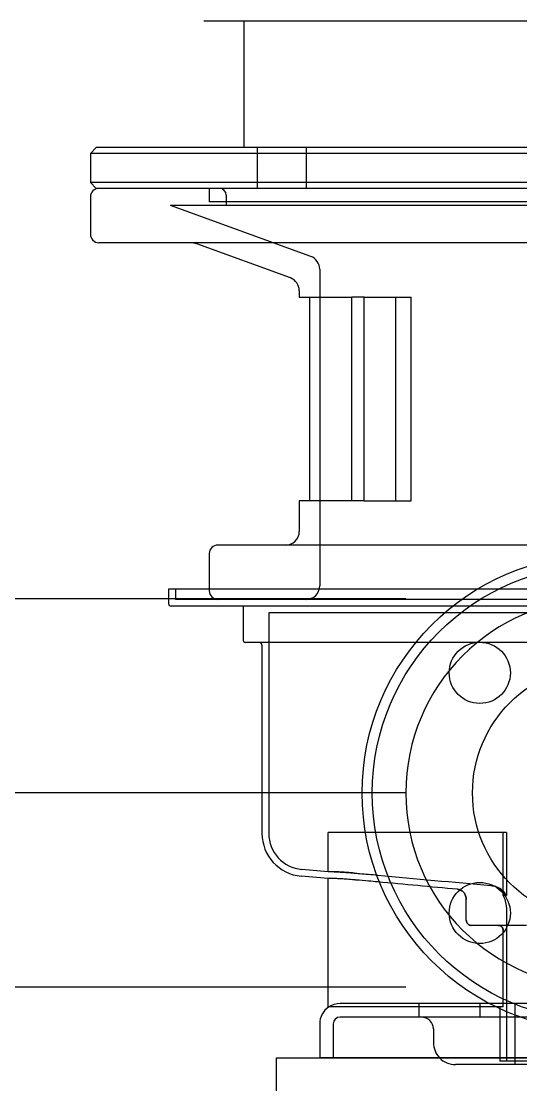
# Model space of a CAD drawing. Extents: x -32000 to 416743, y -254124 to 144214.
# Drawn here: x 256674.6 to 256821.7, y 74421.9 to 74735 of the extents above; entities that cross this region are included whole.
import ezdxf

# ---------------------------------------------------------------- set-up
doc = ezdxf.new("R2010")
doc.units = 0
doc.header["$LTSCALE"] = 10
doc.layers.add('XFM1Q40$0$COL', color=1, linetype='Continuous')
doc.layers.add('XFM1Q40$0$M-EQPM-MAU', color=22, linetype='Continuous')

# ---------------------------------------------------------------- blocks, each defined once
blk = doc.blocks.new('XFM1Q40$0$A$C6DF15AF1')
at = {"layer": 'XFM1Q40$0$M-EQPM-MAU'}
for p, q in [((13596.787, -13917.304, 3.078), (13596.787, -13818.259, 3.078)), ((13602.502, -13917.304, 3.078), (13602.502, -13818.259, 3.078)), ((13608.217, -13917.304, 3.078), (13608.217, -13818.259, 3.078))]:
    blk.add_line(p, q, dxfattribs=at)
at = {"layer": 'XFM1Q40$0$M-EQPM-MAU', "extrusion": (-1.22465e-16, -1, 0)}
for p, q in [((13618.702, -13937.769, 1.661), (13618.702, -13908.269, 1.661)), ((13620.052, -13908.019, 1.661), (13618.952, -13908.019, 1.661)), ((13620.302, -13908.188, 1.661), (13620.472, -13908.019, 1.661)), ((13620.302, -13937.849, 1.661), (13620.302, -13908.188, 1.661)), ((13620.472, -13938.019, 1.661), (13620.472, -13908.019, 1.661)), ((13621.333, -13908.019, 1.661), (13620.472, -13908.019, 1.661)), ((13621.333, -13938.019, 1.661), (13621.333, -13908.019, 1.661)), ((13621.502, -13908.188, 1.661), (13621.333, -13908.019, 1.661)), ((13621.502, -13937.849, 1.661), (13621.502, -13908.188, 1.661)), ((13608.002, -13935.644, 1.661), (13608.002, -13910.394, 1.661)), ((13608.502, -13910.319, 1.661), (13608.077, -13910.319, 1.661)), ((13608.502, -13935.719, 1.661), (13608.502, -13910.319, 1.661)), ((13618.298, -13914.505, 1.661), (13619.802, -13910.373, 1.661)), ((13619.802, -13935.665, 1.661), (13619.802, -13910.373, 1.661)), ((13608.202, -13935.519, 1.661), (13608.202, -13910.519, 1.661)), ((13608.502, -13910.519, 1.661), (13608.202, -13910.519, 1.661)), ((13617.665, -13913.905, 1.661), (13618.666, -13911.155, 1.661)), ((13625.222, -13934.678, 1.661), (13625.222, -13911.36, 1.661)), ((13608.502, -13911.519, 1.661), (13608.452, -13911.519, 1.661)), ((13609.552, -13911.519, 1.661), (13608.502, -13911.519, 1.661)), ((13619.902, -13934.519, 1.661), (13619.902, -13911.519, 1.661)), ((13620.302, -13911.519, 1.661), (13619.902, -13911.519, 1.661)), ((13609.802, -13934.269, 1.661), (13609.802, -13911.769, 1.661)), ((13620.102, -13912.019, 1.661), (13619.802, -13912.019, 1.661)), ((13606.932, -13933.459, 1.661), (13606.932, -13912.579, 1.661)), ((13608.002, -13912.519, 1.661), (13606.992, -13912.519, 1.661)), ((13625.222, -13912.539, 1.661), (13621.502, -13912.539, 1.661)), ((13621.502, -13912.924, 1.661), (13620.302, -13912.924, 1.661)), ((13606.857, -13913.069, 1.661), (13601.316, -13913.069, 1.661)), ((13607.802, -13913.269, 1.661), (13601.316, -13913.269, 1.661)), ((13607.802, -13932.769, 1.661), (13607.802, -13913.269, 1.661)), ((13599.982, -13915.016, 1.661), (13600.051, -13914.228, 1.661)), ((13600.183, -13915.016, 1.661), (13600.25, -13914.245, 1.661)), ((13611.102, -13914.169, 1.661), (13610.202, -13914.169, 1.661)), ((13611.102, -13915.716, 1.661), (13611.102, -13914.169, 1.661)), ((13617.102, -13914.169, 1.661), (13617.102, -13915.716, 1.661)), ((13617.289, -13914.169, 1.661), (13617.102, -13914.169, 1.661)), ((13617.102, -13914.469, 1.661), (13611.102, -13914.469, 1.661)), ((13621.502, -13914.374, 1.661), (13620.302, -13914.374, 1.661)), ((13594.702, -13931.269, 1.661), (13594.702, -13914.769, 1.661)), ((13595.702, -13914.769, 1.661), (13594.702, -13914.769, 1.661)), ((13617.922, -13914.769, 1.661), (13608.602, -13914.769, 1.661)), ((13595.702, -13915.169, 1.661), (13594.702, -13915.169, 1.661)), ((13596.202, -13915.196, 1.661), (13596.202, -13915.016, 1.661)), ((13596.202, -13915.016, 1.661), (13599.982, -13915.016, 1.661)), ((13599.982, -13915.196, 1.661), (13599.982, -13915.016, 1.661)), ((13600.183, -13915.196, 1.661), (13600.183, -13915.016, 1.661)), ((13600.183, -13915.016, 1.661), (13601.342, -13915.016, 1.661)), ((13601.342, -13915.196, 1.661), (13601.342, -13915.016, 1.661)), ((13595.902, -13930.669, 1.661), (13595.902, -13915.369, 1.661)), ((13596.202, -13915.252, 1.661), (13596.202, -13915.196, 1.661)), ((13596.202, -13915.782, 1.661), (13596.202, -13915.252, 1.661)), ((13596.302, -13915.677, 1.661), (13596.302, -13915.369, 1.661)), ((13601.342, -13915.782, 1.661), (13601.342, -13915.196, 1.661)), ((13596.202, -13916.206, 1.661), (13596.202, -13915.782, 1.661)), ((13596.302, -13920.868, 1.661), (13596.302, -13915.677, 1.661)), ((13601.342, -13916.206, 1.661), (13601.342, -13915.782, 1.661)), ((13611.102, -13915.716, 1.661), (13617.102, -13915.716, 1.661)), ((13611.102, -13916.083, 1.661), (13611.102, -13915.716, 1.661)), ((13617.102, -13916.083, 1.661), (13617.102, -13915.716, 1.661)), ((13611.102, -13916.083, 1.661), (13611.102, -13917.464, 1.661)), ((13611.102, -13916.083, 1.661), (13617.102, -13916.083, 1.661)), ((13617.102, -13916.083, 1.661), (13617.102, -13917.464, 1.661)), ((13596.202, -13916.48, 1.661), (13596.202, -13916.206, 1.661)), ((13601.342, -13916.48, 1.661), (13601.342, -13916.206, 1.661)), ((13596.202, -13920.17, 1.661), (13596.202, -13916.48, 1.661)), ((13601.342, -13920.265, 1.661), (13601.342, -13916.48, 1.661)), ((13611.102, -13917.013, 1.661), (13617.102, -13917.013, 1.661)), ((13595.902, -13917.699, 1.661), (13596.302, -13917.699, 1.661)), ((13611.102, -13917.464, 1.661), (13617.102, -13917.464, 1.661)), ((13595.552, -13918.119, 1.661), (13595.152, -13918.119, 1.661)), ((13594.502, -13927.269, 1.661), (13594.502, -13918.769, 1.661)), ((13598.602, -13920.859, 1.661), (13598.602, -13919.228, 1.661)), ((13598.752, -13919.087, 1.661), (13599.366, -13919.087, 1.661)), ((13595.902, -13919.499, 1.661), (13596.302, -13919.499, 1.661)), ((13594.602, -13925.969, 1.661), (13594.602, -13920.069, 1.661)), ((13596.202, -13920.069, 1.661), (13594.602, -13920.069, 1.661)), ((13596.202, -13920.17, 1.661), (13596.302, -13920.17, 1.661)), ((13596.302, -13920.17, 1.661), (13598.452, -13920.17, 1.661)), ((13599.483, -13920.169, 1.661), (13599.483, -13920.265, 1.661)), ((13599.483, -13920.169, 1.661), (13601.342, -13920.169, 1.661)), ((13599.141, -13920.269, 1.661), (13594.602, -13920.269, 1.661)), ((13601.342, -13920.265, 1.661), (13599.483, -13920.265, 1.661)), ((13596.302, -13920.519, 1.661), (13594.502, -13920.519, 1.661))]:
    blk.add_line(p, q, dxfattribs=at)
at = {"layer": 'XFM1Q40$0$M-EQPM-MAU', "elevation": 1.661}
blk.add_lwpolyline([(13593.102, -13913.494), (13594.702, -13913.494), (13594.702, -13932.544), (13593.102, -13932.544)], close=True, dxfattribs=at)
at = {"layer": 'XFM1Q40$0$M-EQPM-MAU'}
for centre, radius in [((13602.502, -13923.019, 1.661), 7), ((13602.502, -13923.019, 1.661), 6.7), ((13598.967, -13919.483, 1.661), 0.9), ((13606.038, -13919.483, 1.661), 0.9), ((13602.502, -13923.019, 1.661), 3.75)]:
    blk.add_circle(centre, radius, dxfattribs=at)
for centre, radius, start, end in [((13618.952, -13908.269, 1.661), 0.25, 90, 180), ((13620.052, -13908.269, 1.661), 0.25, 0, 90), ((13608.077, -13910.394, 1.661), 0.075, 90, 180), ((13618.102, -13910.95, 1.661), 0.6, 340, 0), ((13608.452, -13911.769, 1.661), 0.25, 90, 180), ((13609.552, -13911.769, 1.661), 0.25, 0, 90), ((13620.102, -13911.819, 1.661), 0.2, 270, 0), ((13606.992, -13912.579, 1.661), 0.06, 90, 180), ((13606.857, -13912.994, 1.661), 0.075, 270, 0), ((13601.316, -13914.339, 1.661), 1.27, 90, 175), ((13601.316, -13914.339, 1.661), 1.07, 90, 175), ((13610.202, -13913.769, 1.661), 0.4, 180, 270), ((13617.289, -13913.769, 1.661), 0.4, 270, 340), ((13608.602, -13914.369, 1.661), 0.4, 180, 270), ((13617.922, -13914.369, 1.661), 0.4, 270, 340), ((13595.702, -13915.369, 1.661), 0.6, 33.5573, 90), ((13595.702, -13915.369, 1.661), 0.2, 0, 90), ((13595.702, -13915.369, 1.661), 0.6, 0, 33.5573), ((13602.502, -13923.019, 1.661), 5.715, 0, 180), ((13595.552, -13917.769, 1.661), 0.35, 270, 0), ((13595.152, -13918.769, 1.661), 0.65, 133.8131, 180), ((13595.152, -13918.769, 1.661), 0.65, 90, 133.8131), ((13599.141, -13919.634, 1.661), 0.635, 270, 302.5928)]:
    blk.add_arc(centre, radius, start, end, dxfattribs=at)
for points, knots in [([(13599.943, -13915.782, 1.661), (13599.948, -13915.714, 1.661), (13599.954, -13915.647, 1.661), (13599.963, -13915.518, 1.661), (13599.968, -13915.459, 1.661), (13599.975, -13915.352, 1.661), (13599.977, -13915.308, 1.661), (13599.981, -13915.236, 1.661), (13599.982, -13915.21, 1.661), (13599.982, -13915.196, 1.661)], [0.000000198, 0.000000198, 0.000000198, 0.000000198, 0.002031508, 0.002031508, 0.004062818, 0.004062818, 0.006094128, 0.006094128, 0.008125438, 0.008125438, 0.008125438, 0.008125438]), ([(13600.183, -13915.196, 1.661), (13600.183, -13915.21, 1.661), (13600.182, -13915.236, 1.661), (13600.178, -13915.308, 1.661), (13600.175, -13915.353, 1.661), (13600.17, -13915.433, 1.661), (13600.168, -13915.461, 1.661), (13600.164, -13915.52, 1.661), (13600.162, -13915.551, 1.661), (13600.154, -13915.647, 1.661), (13600.149, -13915.714, 1.661), (13600.143, -13915.782, 1.661)], [0.000000202, 0.000000202, 0.000000202, 0.000000202, 0.002031605, 0.002031605, 0.004063009, 0.004063009, 0.005078711, 0.005078711, 0.006094412, 0.006094412, 0.008125816, 0.008125816, 0.008125816, 0.008125816]), ([(13600.143, -13915.782, 1.661), (13600.149, -13915.714, 1.661), (13600.154, -13915.647, 1.661), (13600.164, -13915.518, 1.661), (13600.168, -13915.459, 1.661), (13600.175, -13915.352, 1.661), (13600.178, -13915.308, 1.661), (13600.182, -13915.236, 1.661), (13600.183, -13915.21, 1.661), (13600.183, -13915.196, 1.661)], [0.000000198, 0.000000198, 0.000000198, 0.000000198, 0.002031508, 0.002031508, 0.004062818, 0.004062818, 0.006094128, 0.006094128, 0.008125438, 0.008125438, 0.008125438, 0.008125438]), ([(13599.907, -13916.206, 1.661), (13599.917, -13916.083, 1.661), (13599.928, -13915.961, 1.661), (13599.938, -13915.838, 1.661), (13599.939, -13915.819, 1.661), (13599.941, -13915.801, 1.661), (13599.943, -13915.782, 1.661)], [0.006831337, 0.006831337, 0.006831337, 0.006831337, 0.010524391, 0.010524391, 0.010524391, 0.011082588, 0.011082588, 0.011082588, 0.011082588]), ([(13600.143, -13915.782, 1.661), (13600.139, -13915.837, 1.661), (13600.134, -13915.892, 1.661), (13600.13, -13915.946, 1.661), (13600.122, -13916.033, 1.661), (13600.115, -13916.119, 1.661), (13600.108, -13916.206, 1.661)], [0.010114408, 0.010114408, 0.010114408, 0.010114408, 0.01175736, 0.01175736, 0.01175736, 0.014365659, 0.014365659, 0.014365659, 0.014365659]), ([(13599.665, -13918.829, 1.661), (13599.663, -13918.847, 1.661), (13599.66, -13918.864, 1.661), (13599.65, -13918.897, 1.661), (13599.643, -13918.914, 1.661), (13599.627, -13918.945, 1.661), (13599.617, -13918.96, 1.661), (13599.595, -13918.988, 1.661), (13599.582, -13919.001, 1.661), (13599.555, -13919.024, 1.661), (13599.54, -13919.035, 1.661), (13599.509, -13919.053, 1.661), (13599.492, -13919.061, 1.661), (13599.457, -13919.074, 1.661), (13599.44, -13919.079, 1.661), (13599.403, -13919.085, 1.661), (13599.384, -13919.087, 1.661), (13599.366, -13919.087, 1.661)], [0.000002276, 0.000002276, 0.000002276, 0.000002276, 0.000556029, 0.000556029, 0.001109782, 0.001109782, 0.001663534, 0.001663534, 0.002217287, 0.002217287, 0.00277104, 0.00277104, 0.003324792, 0.003324792, 0.003878545, 0.003878545, 0.004432298, 0.004432298, 0.004432298, 0.004432298]), ([(13599.366, -13919.087, 1.661), (13599.384, -13919.087, 1.661), (13599.403, -13919.085, 1.661), (13599.439, -13919.079, 1.661), (13599.457, -13919.074, 1.661), (13599.492, -13919.061, 1.661), (13599.508, -13919.054, 1.661), (13599.54, -13919.035, 1.661), (13599.555, -13919.025, 1.661), (13599.582, -13919.001, 1.661), (13599.594, -13918.988, 1.661), (13599.617, -13918.96, 1.661), (13599.627, -13918.945, 1.661), (13599.643, -13918.914, 1.661), (13599.649, -13918.898, 1.661), (13599.66, -13918.864, 1.661), (13599.663, -13918.847, 1.661), (13599.665, -13918.829, 1.661)], [0.000000197, 0.000000197, 0.000000197, 0.000000197, 0.000553939, 0.000553939, 0.00110768, 0.00110768, 0.001661422, 0.001661422, 0.002215164, 0.002215164, 0.002768905, 0.002768905, 0.003322647, 0.003322647, 0.003876389, 0.003876389, 0.00443013, 0.00443013, 0.00443013, 0.00443013]), ([(13598.602, -13919.228, 1.661), (13598.602, -13919.219, 1.661), (13598.603, -13919.21, 1.661), (13598.607, -13919.192, 1.661), (13598.61, -13919.183, 1.661), (13598.617, -13919.166, 1.661), (13598.622, -13919.157, 1.661), (13598.633, -13919.142, 1.661), (13598.639, -13919.135, 1.661), (13598.66, -13919.115, 1.661), (13598.677, -13919.105, 1.661), (13598.713, -13919.091, 1.661), (13598.733, -13919.087, 1.661), (13598.752, -13919.087, 1.661)], [0.00234805, 0.00234805, 0.00234805, 0.00234805, 0.00264127, 0.00264127, 0.002934489, 0.002934489, 0.003227709, 0.003227709, 0.003520928, 0.003520928, 0.004107367, 0.004107367, 0.004693806, 0.004693806, 0.004693806, 0.004693806]), ([(13598.752, -13919.087, 1.661), (13598.742, -13919.087, 1.661), (13598.733, -13919.088, 1.661), (13598.713, -13919.091, 1.661), (13598.704, -13919.094, 1.661), (13598.686, -13919.101, 1.661), (13598.677, -13919.106, 1.661), (13598.661, -13919.116, 1.661), (13598.653, -13919.122, 1.661), (13598.632, -13919.141, 1.661), (13598.621, -13919.157, 1.661), (13598.606, -13919.191, 1.661), (13598.602, -13919.21, 1.661), (13598.602, -13919.228, 1.661)], [0.000000197, 0.000000197, 0.000000197, 0.000000197, 0.000293659, 0.000293659, 0.000587121, 0.000587121, 0.000880584, 0.000880584, 0.001174046, 0.001174046, 0.00176097, 0.00176097, 0.002347894, 0.002347894, 0.002347894, 0.002347894]), ([(13599.483, -13920.265, 1.661), (13599.525, -13920.24, 1.661), (13599.562, -13920.211, 1.661), (13599.629, -13920.146, 1.661), (13599.659, -13920.109, 1.661), (13599.709, -13920.032, 1.661), (13599.73, -13919.99, 1.661), (13599.76, -13919.903, 1.661), (13599.77, -13919.858, 1.661), (13599.774, -13919.813, 1.661)], [0.000000388, 0.000000388, 0.000000388, 0.000000388, 0.001447104, 0.001447104, 0.00289382, 0.00289382, 0.004340536, 0.004340536, 0.005787251, 0.005787251, 0.005787251, 0.005787251]), ([(13599.774, -13919.813, 1.661), (13599.77, -13919.858, 1.661), (13599.76, -13919.903, 1.661), (13599.73, -13919.989, 1.661), (13599.71, -13920.031, 1.661), (13599.66, -13920.109, 1.661), (13599.63, -13920.145, 1.661), (13599.562, -13920.211, 1.661), (13599.525, -13920.24, 1.661), (13599.483, -13920.265, 1.661)], [0.000002273, 0.000002273, 0.000002273, 0.000002273, 0.001449016, 0.001449016, 0.002895758, 0.002895758, 0.0043425, 0.0043425, 0.005789242, 0.005789242, 0.005789242, 0.005789242]), ([(13598.602, -13920.029, 1.661), (13598.602, -13920.038, 1.661), (13598.601, -13920.048, 1.661), (13598.598, -13920.066, 1.661), (13598.595, -13920.074, 1.661), (13598.587, -13920.092, 1.661), (13598.583, -13920.1, 1.661), (13598.572, -13920.115, 1.661), (13598.566, -13920.122, 1.661), (13598.545, -13920.142, 1.661), (13598.528, -13920.153, 1.661), (13598.492, -13920.167, 1.661), (13598.472, -13920.17, 1.661), (13598.452, -13920.17, 1.661)], [0.001341133, 0.001341133, 0.001341133, 0.001341133, 0.00163457, 0.00163457, 0.001928006, 0.001928006, 0.002221442, 0.002221442, 0.002514878, 0.002514878, 0.00310175, 0.00310175, 0.003688623, 0.003688623, 0.003688623, 0.003688623]), ([(13598.452, -13920.17, 1.661), (13598.462, -13920.17, 1.661), (13598.472, -13920.17, 1.661), (13598.491, -13920.166, 1.661), (13598.501, -13920.163, 1.661), (13598.519, -13920.156, 1.661), (13598.528, -13920.152, 1.661), (13598.544, -13920.141, 1.661), (13598.552, -13920.135, 1.661), (13598.572, -13920.116, 1.661), (13598.584, -13920.1, 1.661), (13598.598, -13920.066, 1.661), (13598.602, -13920.047, 1.661), (13598.602, -13920.029, 1.661)], [0.000000197, 0.000000197, 0.000000197, 0.000000197, 0.000293878, 0.000293878, 0.000587558, 0.000587558, 0.000881238, 0.000881238, 0.001174919, 0.001174919, 0.00176228, 0.00176228, 0.002349641, 0.002349641, 0.002349641, 0.002349641])]:
    blk.add_open_spline(points, degree=3, knots=knots, dxfattribs=at)
for points in [[(13599.883, -13916.48, 1.661), (13599.891, -13916.391, 1.661), (13599.899, -13916.3, 1.661), (13599.907, -13916.206, 1.661)], [(13600.108, -13916.206, 1.661), (13600.1, -13916.3, 1.661), (13600.092, -13916.391, 1.661), (13600.084, -13916.48, 1.661)], [(13599.665, -13918.829, 1.661), (13599.737, -13918.046, 1.661), (13599.81, -13917.263, 1.661), (13599.883, -13916.48, 1.661)], [(13600.084, -13916.48, 1.661), (13599.98, -13917.591, 1.661), (13599.877, -13918.702, 1.661), (13599.774, -13919.813, 1.661)]]:
    blk.add_open_spline(points, degree=3, dxfattribs=at)
blk = doc.blocks.new('XFM1Q40$0$A$C400517eb')
at = {"layer": 'XFM1Q40$0$COL', "xscale": 10.00000000000001, "yscale": 10.00000000000001, "zscale": 10.00000000000001, "rotation": 90}
blk.add_blockref('XFM1Q40$0$A$C6DF15AF1', (147014.81, -51517.22), dxfattribs=at)
blk = doc.blocks.new('XFM1Q40')
blk.add_blockref('XFM1Q40$0$A$C400517eb', (-29400, -10000))

msp = doc.modelspace()

# ---------------------------------------------------------------- block references
msp.add_blockref('XFM1Q40', (0, 0))

doc.saveas('drawing.dxf')
